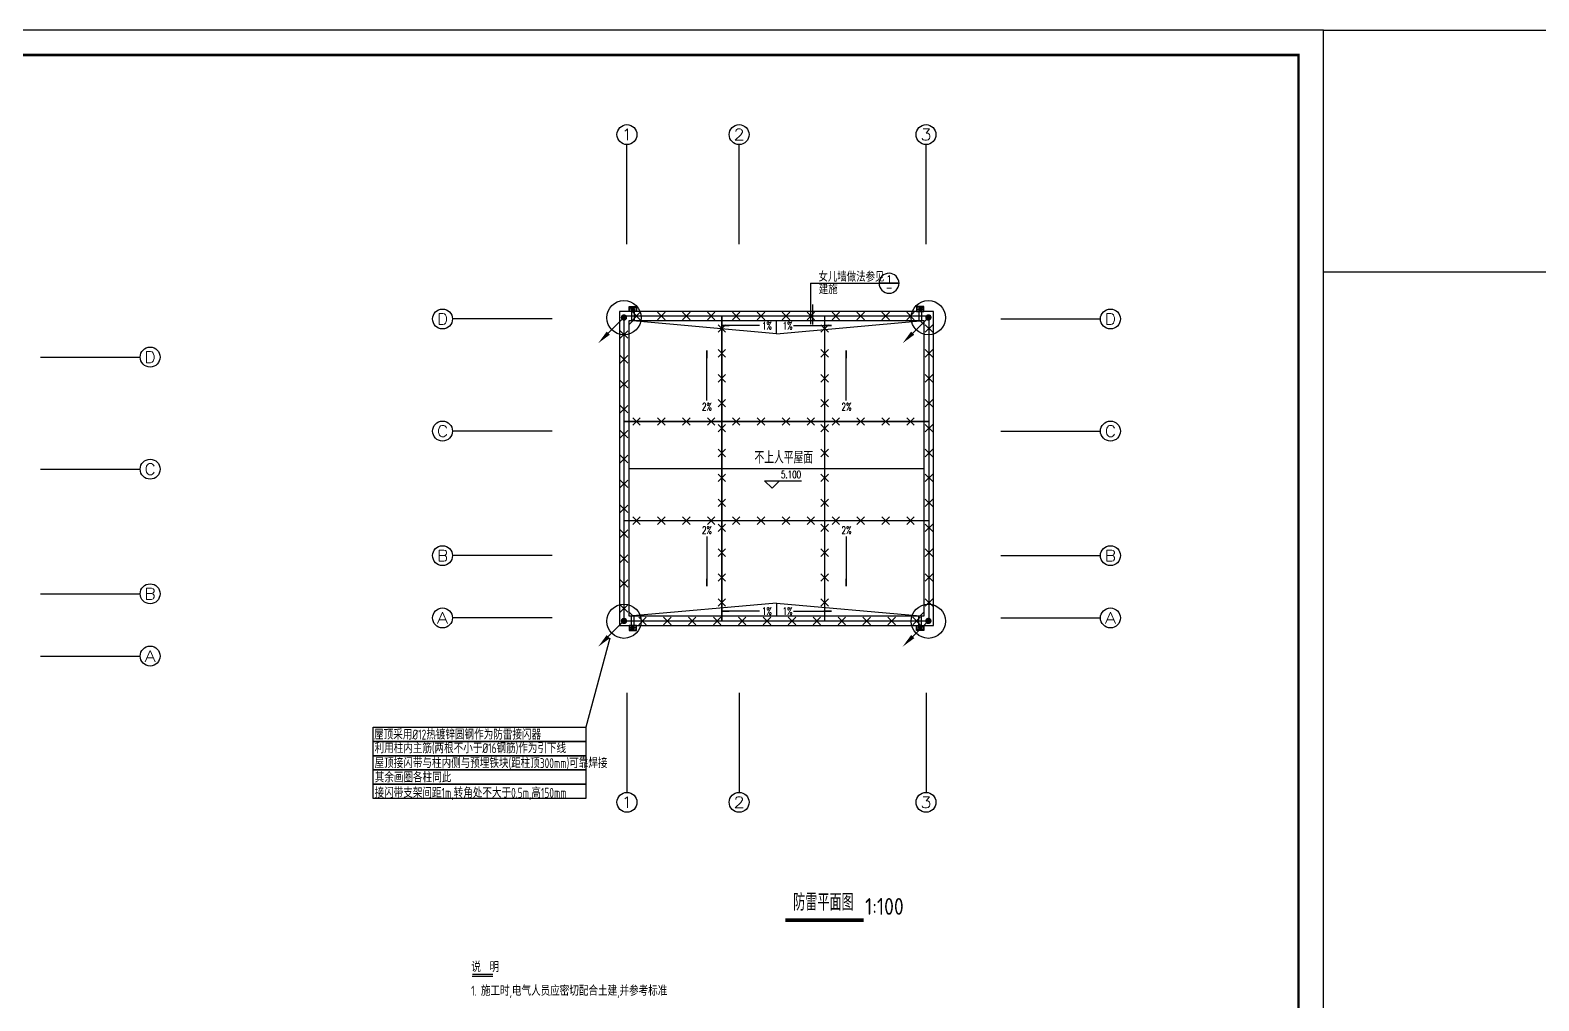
# Model space of a CAD drawing. Extents: x 5279878 to 5976284, y -275259 to -27697.
# Drawn here: x 5697884 to 5758421, y -231081 to -192120 of the extents above; entities that cross this region are included whole.
import ezdxf
from ezdxf.enums import TextEntityAlignment as Align

# ---------------------------------------------------------------- set-up
doc = ezdxf.new("R2010")
doc.units = 0
doc.header["$LTSCALE"] = 1000
doc.header["$MEASUREMENT"] = 0
doc.layers.get('0').update_dxf_attribs({"linetype": 'CONTINUOUS'})
for name, color, linetype in [('AXIS_TEXT', 7, 'CONTINUOUS'), ('DIM_SYMB', 3, 'CONTINUOUS'), ('DOTE', 252, 'CONTINUOUS'), ('LAYER1', 143, 'CONTINUOUS'), ('LWIRE', 4, 'CONTINUOUS'), ('PUB_TEXT', 7, 'CONTINUOUS'), ('PUB_TITLE', 4, 'CONTINUOUS'), ('WALL', 2, 'CONTINUOUS'), ('WINDOW', 4, 'CONTINUOUS'), ('WIRE-避雷', 4, 'CONTINUOUS'), ('建筑底图', 251, 'CONTINUOUS'), ('电信', 7, 'CONTINUOUS'), ('电气', 7, 'CONTINUOUS')]:
    doc.layers.add(name, color=color, linetype=linetype)
doc.styles.add('_HZTXT', font='txt.shx', dxfattribs={"width": 0.8, "bigfont": 'HZTXT.shx'})
doc.styles.add('_TCH_AXIS', font='COMPLEX', dxfattribs={"bigfont": 'GBCBIG'})
doc.styles.add('_TCH_DIM', font='SIMPLEX', dxfattribs={"bigfont": 'GBCBIG'})
doc.styles.add('COMP', font='COMPLEX', dxfattribs={"bigfont": 'hztxt'})
doc.styles.add('COMPLEX', font='COMPLEX')
doc.styles.add('sceie', font='sceie.shx', dxfattribs={"width": 0.7, "bigfont": 'sceic.shx'})
doc.styles.get("Standard").update_dxf_attribs({"font": 'GBENOR', "bigfont": 'GBCBIG'})

# ---------------------------------------------------------------- blocks, each defined once
blk = doc.blocks.new('$TelecSys$00000009')
for p, q in [((-0.5, 0.5), (0.5, -0.5)), ((0.5, 0.5), (-0.5, -0.5))]:
    blk.add_line(p, q)
blk = doc.blocks.new('$TelecSys$00000080')
for p, q in [((-0.7, -0.7), (0, 0)), ((0.104, 0.104), (0.104, 0.104)), ((-0.104, -0.104), (-0.104, -0.104))]:
    blk.add_line(p, q)
at = {"const_width": 0.142}
blk.add_lwpolyline([(0.071, 0, 1), (-0.071, 0, 1)], format="xyb", close=True, dxfattribs=at)
blk.add_solid([(-0.63, -0.77), (-0.77, -0.63), (-1.15, -1.15)])
at = {"width": 0.8, "flags": 9}
blk.add_attdef('A', (0, 0), '', height=0.00002, rotation=180, dxfattribs=at)
blk = doc.blocks.new('A$C05153518')
at = {"layer": 'LAYER1'}
h = blk.add_hatch(color=256, dxfattribs=at)
edge = h.paths.add_edge_path()
edge.add_ellipse((200, 200), major_axis=(77.8, 77.8), ratio=1, start_angle=315, end_angle=405, ccw=False)
edge.add_line((310, 200), (300, 200))
edge.add_ellipse((200, 200), major_axis=(-70.7, 70.7), ratio=1, start_angle=225, end_angle=315)
edge.add_line((200, 300), (200, 310))
edge = h.paths.add_edge_path()
edge.add_line((200, 310), (200, 300))
edge.add_ellipse((200, 200), major_axis=(70.7, 70.7), ratio=1, start_angle=45, end_angle=135)
edge.add_line((100, 200), (90, 200))
edge.add_ellipse((200, 200), major_axis=(-77.8, 77.8), ratio=1, start_angle=-45, end_angle=45, ccw=False)
edge = h.paths.add_edge_path()
edge.add_line((90, 200), (100, 200))
edge.add_ellipse((200, 200), major_axis=(-70.7, 70.7), ratio=1, start_angle=45, end_angle=135)
edge.add_line((200, 100), (200, 90))
edge.add_ellipse((200, 200), major_axis=(77.8, 77.8), ratio=1, start_angle=135, end_angle=225, ccw=False)
edge = h.paths.add_edge_path()
edge.add_line((300, 200), (310, 200))
edge.add_ellipse((200, 200), major_axis=(-77.8, 77.8), ratio=1, start_angle=135, end_angle=225, ccw=False)
edge.add_line((200, 90), (200, 100))
edge.add_ellipse((200, 200), major_axis=(70.7, 70.7), ratio=1, start_angle=225, end_angle=315)
h = blk.add_hatch(color=256, dxfattribs=at)
edge = h.paths.add_edge_path()
edge.add_ellipse((200, 200), major_axis=(77.8, 77.8), ratio=1, start_angle=315, end_angle=405, ccw=False)
edge.add_line((310, 200), (300, 200))
edge.add_ellipse((200, 200), major_axis=(-70.7, 70.7), ratio=1, start_angle=225, end_angle=315)
edge.add_line((200, 300), (200, 310))
edge = h.paths.add_edge_path()
edge.add_line((200, 310), (200, 300))
edge.add_ellipse((200, 200), major_axis=(70.7, 70.7), ratio=1, start_angle=45, end_angle=135)
edge.add_line((100, 200), (90, 200))
edge.add_ellipse((200, 200), major_axis=(-77.8, 77.8), ratio=1, start_angle=-45, end_angle=45, ccw=False)
edge = h.paths.add_edge_path()
edge.add_line((90, 200), (100, 200))
edge.add_ellipse((200, 200), major_axis=(-70.7, 70.7), ratio=1, start_angle=45, end_angle=135)
edge.add_line((200, 100), (200, 90))
edge.add_ellipse((200, 200), major_axis=(77.8, 77.8), ratio=1, start_angle=135, end_angle=225, ccw=False)
edge = h.paths.add_edge_path()
edge.add_line((300, 200), (310, 200))
edge.add_ellipse((200, 200), major_axis=(-77.8, 77.8), ratio=1, start_angle=135, end_angle=225, ccw=False)
edge.add_line((200, 90), (200, 100))
edge.add_ellipse((200, 200), major_axis=(70.7, 70.7), ratio=1, start_angle=225, end_angle=315)
at = {"layer": 'DOTE'}
for p, q in [((400, 200), (0, 200)), ((200, 400), (200, 0)), ((200, 400), (200, 0)), ((200, 400), (200, 0))]:
    blk.add_line(p, q, dxfattribs=at)
at = {"layer": 'LAYER1'}
for radius in [110, 110, 100, 100]:
    blk.add_circle((200, 200), radius, dxfattribs=at)
blk = doc.blocks.new('A$C395401BF')
at = {"layer": 'LAYER1', "xscale": -0.5, "yscale": 0.5, "zscale": 0.5, "rotation": 180}
blk.add_blockref('A$C05153518', (0, 200), dxfattribs=at)
blk = doc.blocks.new('_INDEX')
blk.add_line((-0.5, 0), (0.5, 0))
blk.add_circle((0, 0), 0.5)
at = {"style": 'COMP'}
for tag, width, p, p2 in [('1', 2.333333, (-0.17, 0.05), (0.17, 0.05)), ('-', 1.166667, (-0.17, -0.39), (0.17, -0.39))]:
    blk.add_attdef(tag, text='', height=0.34, dxfattribs=dict(at, width=width)).set_placement(p, p2, align=Align.FIT)
blk = doc.blocks.new('_AXISO')
blk.add_circle((0, 0), 0.5)
at = {"layer": 'AXIS_TEXT', "style": 'COMPLEX', "width": 1.041667}
blk.add_attdef('A', text='', height=0.56, dxfattribs=at).set_placement((-0.25, -0.28), (0.25, -0.28), align=Align.FIT)

msp = doc.modelspace()

# ---------------------------------------------------------------- linework, layer by layer
for centre in [(5721710.6, -203662.9), (5733925.7, -203662.9), (5721710.6, -215843.8), (5733925.7, -215843.8)]:
    msp.add_circle(centre, 687.3)
at = {"layer": 'DIM_SYMB', "const_width": 140}
msp.add_lwpolyline([(5728185, -227840.5), (5731328.8, -227840.5)], dxfattribs=at)
at = {"layer": 'PUB_TITLE', "color": 4}
msp.add_lwpolyline([(5665679.7, -251519.8), (5749779.7, -251519.8), (5749779.7, -192119.8), (5665679.7, -192119.8)], close=True, dxfattribs=at)
at = {"layer": 'PUB_TITLE', "color": 4, "const_width": 100}
msp.add_lwpolyline([(5668179.7, -250519.8), (5748779.7, -250519.8), (5748779.7, -193119.8), (5668179.7, -193119.8)], close=True, dxfattribs=at)
at = {"layer": 'WALL', "color": 1, "ltscale": 10}
msp.add_lwpolyline([(5749779.7, -192119.8), (5762511.4, -192119.8), (5762511.4, -201834.9), (5749779.7, -201834.9)], close=True, dxfattribs=at)
at = {"layer": 'WINDOW', "color": 0}
msp.add_line((5721143.6, -216525.3), (5720177.2, -220092.5), dxfattribs=at)
for points in [[(5711651.7, -220092.5), (5720177.2, -220092.5), (5720177.2, -220666.6), (5711651.7, -220666.6)], [(5711651.7, -220666.6), (5720177.2, -220666.6), (5720177.2, -221240.8), (5711651.7, -221240.8)], [(5711651.7, -221240.8), (5720177.2, -221240.8), (5720177.2, -221814.9), (5711651.7, -221814.9)], [(5711651.7, -221814.9), (5720177.2, -221814.9), (5720177.2, -222389.1), (5711651.7, -222389.1)], [(5711651.7, -222389.1), (5720177.2, -222389.1), (5720177.2, -222963.2), (5711651.7, -222963.2)]]:
    msp.add_lwpolyline(points, close=True, dxfattribs=at)
at = {"layer": 'WIRE-避雷', "const_width": 60}
msp.add_lwpolyline([(5721710.6, -215832.3), (5721710.6, -203592.3), (5733950.6, -203592.3), (5733950.6, -215832.3)], close=True, dxfattribs=at)
for points in [[(5725638.2, -203592.3), (5725638.2, -215832.3)], [(5729761.8, -203592.3), (5729761.8, -215832.3)], [(5721710.6, -207824.8), (5733950.6, -207824.8)], [(5721710.6, -211805.1), (5733950.6, -211805.1)]]:
    msp.add_lwpolyline(points, dxfattribs=at)
at = {"layer": '建筑底图'}
for p, q in [((5721830.6, -200712.3), (5721830.6, -196712.3)), ((5726330.6, -200712.3), (5726330.6, -196712.3)), ((5733830.6, -200712.3), (5733830.6, -196712.3)), ((5729192.3, -202277.9), (5732746.6, -202277.9)), ((5729192.3, -202277.9), (5729192.3, -203924.6)), ((5722023, -203286.1), (5721935.6, -203232.3)), ((5722165.6, -203312.3), (5721965.6, -203312.3)), ((5722015.6, -203312.3), (5722015.5, -203792.3)), ((5722115.6, -203312.3), (5722115.6, -203792.3)), ((5733495.6, -203312.3), (5733695.6, -203312.3)), ((5733545.6, -203312.3), (5733545.6, -203792.3)), ((5733638.2, -203286.1), (5733725.6, -203232.3)), ((5733645.6, -203312.3), (5733645.6, -203792.3)), ((5718830.6, -203712.3), (5714830.6, -203712.3)), ((5722065.6, -203792.3), (5721910.6, -203953.3)), ((5727830.6, -204307.8), (5722065.6, -203792.3)), ((5727830.6, -204307.8), (5733595.6, -203792.3)), ((5727830.6, -204307.8), (5727830.6, -203792.3)), ((5733595.6, -203792.3), (5733750.6, -203953.3)), ((5736830.6, -203712.3), (5740830.6, -203712.3)), ((5698297.2, -205241.9), (5702297.2, -205241.9)), ((5718830.6, -208212.3), (5714830.6, -208212.3)), ((5736830.6, -208212.3), (5740830.6, -208212.3)), ((5698297.2, -209741.9), (5702297.2, -209741.9)), ((5721910.6, -209712.3), (5733750.6, -209712.3)), ((5727653.2, -210505.6), (5727353.2, -210205.6)), ((5727353.2, -210205.6), (5728837.7, -210205.6)), ((5727653.2, -210505.6), (5727953.2, -210205.6)), ((5718830.6, -213212.3), (5714830.6, -213212.3)), ((5736830.6, -213212.3), (5740830.6, -213212.3)), ((5698297.2, -214741.9), (5702297.2, -214741.9)), ((5722065.6, -215632.3), (5721910.6, -215471.3)), ((5727830.6, -215116.8), (5722065.6, -215632.3)), ((5727830.6, -215116.8), (5733595.6, -215632.3)), ((5727830.6, -215116.8), (5727830.6, -215632.3)), ((5733595.6, -215632.3), (5733750.6, -215471.3)), ((5718830.6, -215712.3), (5714830.6, -215712.3)), ((5722165.6, -216112.3), (5721965.6, -216112.3)), ((5722015.6, -216112.3), (5722015.5, -215632.3)), ((5722115.6, -216112.3), (5722115.6, -215632.3)), ((5733495.6, -216112.3), (5733695.6, -216112.3)), ((5733545.6, -216112.3), (5733545.6, -215632.3)), ((5733645.6, -216112.3), (5733645.6, -215632.3)), ((5736830.6, -215712.3), (5740830.6, -215712.3)), ((5722023, -216138.5), (5721935.6, -216192.3)), ((5733638.2, -216138.5), (5733725.6, -216192.3)), ((5698297.2, -217241.9), (5702297.2, -217241.9)), ((5721830.6, -218712.3), (5721830.6, -222712.3)), ((5726330.6, -218712.3), (5726330.6, -222712.3)), ((5733830.6, -218712.3), (5733830.6, -222712.3))]:
    msp.add_line(p, q, dxfattribs=at)
for points in [[(5722215.6, -203412.3), (5721915.6, -203412.3), (5721915.6, -203212.3), (5722215.6, -203212.3)], [(5722195.6, -203392.3), (5721935.6, -203392.3), (5721935.6, -203232.3), (5722195.6, -203232.3)], [(5733445.6, -203412.3), (5733745.6, -203412.3), (5733745.6, -203212.3), (5733445.6, -203212.3)], [(5733465.6, -203392.3), (5733725.6, -203392.3), (5733725.6, -203232.3), (5733465.6, -203232.3)], [(5734130.6, -203412.3), (5721530.6, -203412.3), (5721530.6, -216012.3), (5734130.6, -216012.3)], [(5733750.6, -203792.3), (5721910.6, -203792.3), (5721910.6, -215632.3), (5733750.6, -215632.3)], [(5722215.6, -216012.3), (5721915.6, -216012.3), (5721915.6, -216212.3), (5722215.6, -216212.3)], [(5722195.6, -216032.3), (5721935.6, -216032.3), (5721935.6, -216192.3), (5722195.6, -216192.3)], [(5733445.6, -216012.3), (5733745.6, -216012.3), (5733745.6, -216212.3), (5733445.6, -216212.3)], [(5733465.6, -216032.3), (5733725.6, -216032.3), (5733725.6, -216192.3), (5733465.6, -216192.3)]]:
    msp.add_lwpolyline(points, close=True, dxfattribs=at)
for points in [[(5729285.4, -203930), (5729285.4, -203136.4)], [(5727147.1, -203980.7), (5725625.3, -203980.7), (5725925.3, -203980.7)], [(5728514.1, -203980.7), (5730035.8, -203980.7), (5729735.8, -203980.7)], [(5725031.3, -206979.4), (5725031.3, -204982.6), (5725031.3, -205282.6)], [(5730629.9, -206979.4), (5730629.9, -204982.6), (5730629.9, -205282.6)], [(5725031.3, -212445.2), (5725031.3, -214442), (5725031.3, -214142)], [(5730629.9, -212445.2), (5730629.9, -214442), (5730629.9, -214142)], [(5727147.1, -215444), (5725625.3, -215444), (5725925.3, -215444)], [(5728514.1, -215444), (5730035.8, -215444), (5729735.8, -215444)]]:
    msp.add_lwpolyline(points, dxfattribs=at)
for centre in [(5722065.6, -203312.3), (5733595.6, -203312.3), (5722065.6, -216112.3), (5733595.6, -216112.3)]:
    msp.add_circle(centre, 50, dxfattribs=at)
at = {"layer": '电气'}
msp.add_line((5715619.4, -230092.3), (5716450, -230092.3), dxfattribs=at)
at = {"layer": '电气', "const_width": 48}
msp.add_lwpolyline([(5715619.4, -230016.3), (5716450.6, -230016.3)], dxfattribs=at)

# ---------------------------------------------------------------- block references
at = {"layer": 'LWIRE', "xscale": 900, "yscale": 900, "zscale": 900}
for p in [(5721710.6, -203651.4), (5733925.7, -203651.4), (5721710.6, -215832.3), (5733925.7, -215832.3)]:
    msp.add_blockref('$TelecSys$00000080', p, dxfattribs=at)
at = {"layer": 'LWIRE', "color": 0, "xscale": 300, "yscale": 300, "zscale": 300}
for p in [(5722210.6, -203592.3), (5723210.6, -203592.3), (5724210.6, -203592.3), (5725210.6, -203592.3), (5726210.6, -203592.3), (5727210.6, -203592.3), (5728210.6, -203592.3), (5729210.6, -203592.3), (5730210.6, -203592.3), (5731210.6, -203592.3), (5732210.6, -203592.3), (5733210.6, -203592.3), (5722210.6, -207824.8), (5723210.6, -207824.8), (5724210.6, -207824.8), (5725210.6, -207824.8), (5726210.6, -207824.8), (5727210.6, -207824.8), (5728210.6, -207824.8), (5729210.6, -207824.8), (5730210.6, -207824.8), (5731210.6, -207824.8), (5732210.6, -207824.8), (5733210.6, -207824.8), (5722210.6, -211805.1), (5723210.6, -211805.1), (5724210.6, -211805.1), (5725210.6, -211805.1), (5726210.6, -211805.1), (5727210.6, -211805.1), (5728210.6, -211805.1), (5729210.6, -211805.1), (5730210.6, -211805.1), (5731210.6, -211805.1), (5732210.6, -211805.1), (5733210.6, -211805.1)]:
    msp.add_blockref('$TelecSys$00000009', p, dxfattribs=at)
for p, rotation in [((5725638.2, -204092.3), 270), ((5729761.8, -204092.3), 270), ((5733950.6, -204092.3), 270), ((5721710.6, -204332.3), 90), ((5721710.6, -205332.3), 90), ((5725638.2, -205092.3), 270), ((5729761.8, -205092.3), 270), ((5733950.6, -205092.3), 270), ((5721710.6, -206332.3), 90), ((5725638.2, -206092.3), 270), ((5729761.8, -206092.3), 270), ((5733950.6, -206092.3), 270), ((5725638.2, -207092.3), 270), ((5729761.8, -207092.3), 270), ((5733950.6, -207092.3), 270), ((5721710.6, -207332.3), 90), ((5721710.6, -208332.3), 90), ((5725638.2, -208092.3), 270), ((5729761.8, -208092.3), 270), ((5733950.6, -208092.3), 270), ((5721710.6, -209332.3), 90), ((5725638.2, -209092.3), 270), ((5729761.8, -209092.3), 270), ((5733950.6, -209092.3), 270), ((5725638.2, -210092.3), 270), ((5729761.8, -210092.3), 270), ((5733950.6, -210092.3), 270), ((5721710.6, -210332.3), 90), ((5721710.6, -211332.3), 90), ((5725638.2, -211092.3), 270), ((5729761.8, -211092.3), 270), ((5733950.6, -211092.3), 270), ((5721710.6, -212332.3), 90), ((5725638.2, -212092.3), 270), ((5729761.8, -212092.3), 270), ((5733950.6, -212092.3), 270), ((5725638.2, -213092.3), 270), ((5729761.8, -213092.3), 270), ((5733950.6, -213092.3), 270), ((5721710.6, -213332.3), 90), ((5721710.6, -214332.3), 90), ((5725638.2, -214092.3), 270), ((5729761.8, -214092.3), 270), ((5733950.6, -214092.3), 270), ((5721710.6, -215332.3), 90), ((5725638.2, -215092.3), 270), ((5729761.8, -215092.3), 270), ((5733950.6, -215092.3), 270), ((5722450.6, -215832.3), 180), ((5723450.6, -215832.3), 180), ((5724450.6, -215832.3), 180), ((5725450.6, -215832.3), 180), ((5726450.6, -215832.3), 180), ((5727450.6, -215832.3), 180), ((5728450.6, -215832.3), 180), ((5729450.6, -215832.3), 180), ((5730450.6, -215832.3), 180), ((5731450.6, -215832.3), 180), ((5732450.6, -215832.3), 180), ((5733450.6, -215832.3), 180)]:
    msp.add_blockref('$TelecSys$00000009', p, dxfattribs=dict(at, rotation=rotation))
at = {"layer": '建筑底图'}
ref = msp.add_blockref('_AXISO', (5721830.6, -196312.3), dxfattribs=dict(at, xscale=800, yscale=800, zscale=800))
ref.add_attrib('A', '1', dxfattribs={"layer": 'AXIS_TEXT', "color": 0, "height": 452.5, "style": '_TCH_AXIS', "width": 2.333333}).set_placement((5721604.3, -196538.6), (5722056.9, -196538.6), align=Align.FIT)
ref = msp.add_blockref('_AXISO', (5726330.6, -196312.3), dxfattribs=dict(at, xscale=800, yscale=800, zscale=800))
ref.add_attrib('A', '2', dxfattribs={"layer": 'AXIS_TEXT', "color": 0, "height": 452.5, "style": '_TCH_AXIS', "width": 1.5}).set_placement((5726104.3, -196538.6), (5726556.9, -196538.6), align=Align.FIT)
ref = msp.add_blockref('_AXISO', (5733830.6, -196312.3), dxfattribs=dict(at, xscale=800, yscale=800, zscale=800))
ref.add_attrib('A', '3', dxfattribs={"layer": 'AXIS_TEXT', "color": 0, "height": 452.5, "style": '_TCH_AXIS', "width": 1.5}).set_placement((5733604.3, -196538.6), (5734056.9, -196538.6), align=Align.FIT)
ref = msp.add_blockref('_INDEX', (5732346.6, -202277.9), dxfattribs=dict(at, xscale=-800, yscale=800, zscale=800))
ref.add_attrib('1', '1', dxfattribs={"layer": '0', "height": 272, "style": 'COMP', "width": 2.333333}).set_placement((5732210.6, -202237.9), (5732482.6, -202237.9), align=Align.FIT)
ref.add_attrib('-', '-', dxfattribs={"layer": '0', "height": 272, "style": 'COMP', "width": 1.166667}).set_placement((5732210.6, -202589.9), (5732482.6, -202589.9), align=Align.FIT)
ref = msp.add_blockref('_AXISO', (5714430.6, -203712.3), dxfattribs=dict(at, xscale=800, yscale=800, zscale=800))
ref.add_attrib('A', 'D', dxfattribs={"layer": 'AXIS_TEXT', "color": 0, "height": 452.5, "style": '_TCH_AXIS', "width": 1.235294}).set_placement((5714204.3, -203938.6), (5714656.9, -203938.6), align=Align.FIT)
at = {"layer": '建筑底图', "extrusion": (0, 0, -1), "xscale": -1, "zscale": -1}
msp.add_blockref('A$C395401BF', (-5721965.6, -203412.3), dxfattribs=at)
at = {"layer": '建筑底图', "extrusion": (0, 0, -1), "zscale": -1}
msp.add_blockref('A$C395401BF', (-5733695.6, -203412.3), dxfattribs=at)
at = {"layer": '建筑底图'}
ref = msp.add_blockref('_AXISO', (5741230.6, -203712.3), dxfattribs=dict(at, xscale=800, yscale=800, zscale=800))
ref.add_attrib('A', 'D', dxfattribs={"layer": 'AXIS_TEXT', "color": 0, "height": 452.5, "style": '_TCH_AXIS', "width": 1.235294}).set_placement((5741004.3, -203938.6), (5741456.9, -203938.6), align=Align.FIT)
ref = msp.add_blockref('_AXISO', (5702697.2, -205241.9), dxfattribs=dict(at, xscale=800, yscale=800, zscale=800))
ref.add_attrib('A', 'D', dxfattribs={"layer": 'AXIS_TEXT', "color": 0, "height": 452.5, "style": '_TCH_AXIS', "width": 1.235294}).set_placement((5702470.9, -205468.2), (5702923.5, -205468.2), align=Align.FIT)
ref = msp.add_blockref('_AXISO', (5714430.6, -208212.3), dxfattribs=dict(at, xscale=800, yscale=800, zscale=800))
ref.add_attrib('A', 'C', dxfattribs={"layer": 'AXIS_TEXT', "color": 0, "height": 452.5, "style": '_TCH_AXIS', "width": 1.4}).set_placement((5714204.3, -208438.6), (5714656.9, -208438.6), align=Align.FIT)
ref = msp.add_blockref('_AXISO', (5741230.6, -208212.3), dxfattribs=dict(at, xscale=800, yscale=800, zscale=800))
ref.add_attrib('A', 'C', dxfattribs={"layer": 'AXIS_TEXT', "color": 0, "height": 452.5, "style": '_TCH_AXIS', "width": 1.4}).set_placement((5741004.3, -208438.6), (5741456.9, -208438.6), align=Align.FIT)
ref = msp.add_blockref('_AXISO', (5702697.2, -209741.9), dxfattribs=dict(at, xscale=800, yscale=800, zscale=800))
ref.add_attrib('A', 'C', dxfattribs={"layer": 'AXIS_TEXT', "color": 0, "height": 452.5, "style": '_TCH_AXIS', "width": 1.4}).set_placement((5702470.9, -209968.2), (5702923.5, -209968.2), align=Align.FIT)
ref = msp.add_blockref('_AXISO', (5714430.6, -213212.3), dxfattribs=dict(at, xscale=800, yscale=800, zscale=800))
ref.add_attrib('A', 'B', dxfattribs={"layer": 'AXIS_TEXT', "color": 0, "height": 452.5, "style": '_TCH_AXIS', "width": 1.235294}).set_placement((5714204.3, -213438.6), (5714656.9, -213438.6), align=Align.FIT)
ref = msp.add_blockref('_AXISO', (5741230.6, -213212.3), dxfattribs=dict(at, xscale=800, yscale=800, zscale=800))
ref.add_attrib('A', 'B', dxfattribs={"layer": 'AXIS_TEXT', "color": 0, "height": 452.5, "style": '_TCH_AXIS', "width": 1.235294}).set_placement((5741004.3, -213438.6), (5741456.9, -213438.6), align=Align.FIT)
ref = msp.add_blockref('_AXISO', (5702697.2, -214741.9), dxfattribs=dict(at, xscale=800, yscale=800, zscale=800))
ref.add_attrib('A', 'B', dxfattribs={"layer": 'AXIS_TEXT', "color": 0, "height": 452.5, "style": '_TCH_AXIS', "width": 1.235294}).set_placement((5702470.9, -214968.2), (5702923.5, -214968.2), align=Align.FIT)
ref = msp.add_blockref('_AXISO', (5714430.6, -215712.3), dxfattribs=dict(at, xscale=800, yscale=800, zscale=800))
ref.add_attrib('A', 'A', dxfattribs={"layer": 'AXIS_TEXT', "color": 0, "height": 452.5, "style": '_TCH_AXIS', "width": 1.166667}).set_placement((5714204.3, -215938.6), (5714656.9, -215938.6), align=Align.FIT)
ref = msp.add_blockref('_AXISO', (5741230.6, -215712.3), dxfattribs=dict(at, xscale=800, yscale=800, zscale=800))
ref.add_attrib('A', 'A', dxfattribs={"layer": 'AXIS_TEXT', "color": 0, "height": 452.5, "style": '_TCH_AXIS', "width": 1.166667}).set_placement((5741004.3, -215938.6), (5741456.9, -215938.6), align=Align.FIT)
at = {"layer": '建筑底图', "extrusion": (0, 0, -1), "zscale": -1, "rotation": 180}
msp.add_blockref('A$C395401BF', (-5721965.6, -216012.3), dxfattribs=at)
at = {"layer": '建筑底图', "extrusion": (0, 0, -1), "xscale": -1, "zscale": -1, "rotation": 180}
msp.add_blockref('A$C395401BF', (-5733695.6, -216012.3), dxfattribs=at)
at = {"layer": '建筑底图'}
ref = msp.add_blockref('_AXISO', (5702697.2, -217241.9), dxfattribs=dict(at, xscale=800, yscale=800, zscale=800))
ref.add_attrib('A', 'A', dxfattribs={"layer": 'AXIS_TEXT', "color": 0, "height": 452.5, "style": '_TCH_AXIS', "width": 1.166667}).set_placement((5702470.9, -217468.2), (5702923.5, -217468.2), align=Align.FIT)
ref = msp.add_blockref('_AXISO', (5721830.6, -223112.3), dxfattribs=dict(at, xscale=800, yscale=800, zscale=800))
ref.add_attrib('A', '1', dxfattribs={"layer": 'AXIS_TEXT', "color": 0, "height": 452.5, "style": '_TCH_AXIS', "width": 2.333333}).set_placement((5721604.3, -223338.6), (5722056.9, -223338.6), align=Align.FIT)
ref = msp.add_blockref('_AXISO', (5726330.6, -223112.3), dxfattribs=dict(at, xscale=800, yscale=800, zscale=800))
ref.add_attrib('A', '2', dxfattribs={"layer": 'AXIS_TEXT', "color": 0, "height": 452.5, "style": '_TCH_AXIS', "width": 1.5}).set_placement((5726104.3, -223338.6), (5726556.9, -223338.6), align=Align.FIT)
ref = msp.add_blockref('_AXISO', (5733830.6, -223112.3), dxfattribs=dict(at, xscale=800, yscale=800, zscale=800))
ref.add_attrib('A', '3', dxfattribs={"layer": 'AXIS_TEXT', "color": 0, "height": 452.5, "style": '_TCH_AXIS', "width": 1.5}).set_placement((5733604.3, -223338.6), (5734056.9, -223338.6), align=Align.FIT)

# ---------------------------------------------------------------- texts
at = {"layer": 'PUB_TEXT'}
for s, p in [('防雷平面图', (5728498.8, -227458)), ('1:100', (5731385, -227629.1))]:
    msp.add_text(s, height=675.18, dxfattribs=at).set_placement(p)
at = {"layer": '建筑底图'}
for s, height, style, width, p in [('女儿墙做法参见', 350, '_HZTXT', 0.8, (5729515.9, -202210.8)), ('建施', 350, '_HZTXT', 0.8, (5729528.6, -202711.1)), ('1%', 297.5, '_TCH_DIM', 0.705882, (5727247.2, -204129.4)), ('1%', 297.5, '_TCH_DIM', 0.705882, (5728074, -204129.4)), ('2%', 297.5, '_TCH_DIM', 0.705882, (5724841.3, -207381.9)), ('2%', 297.5, '_TCH_DIM', 0.705882, (5730439.9, -207381.9)), ('不上人平屋面', 490.23, '_HZTXT', 0.8, (5726946.6, -209516.9)), ('5.100', 297.5, '_TCH_DIM', 0.705882, (5728007.7, -210100.6)), ('2%', 297.5, '_TCH_DIM', 0.705882, (5724841.3, -212340.2)), ('2%', 297.5, '_TCH_DIM', 0.705882, (5730439.9, -212340.2)), ('1%', 297.5, '_TCH_DIM', 0.705882, (5727247.2, -215592.7)), ('1%', 297.5, '_TCH_DIM', 0.705882, (5728074, -215592.7))]:
    msp.add_text(s, height=height, dxfattribs=dict(at, style=style, width=width)).set_placement(p)
at = {"layer": '电信', "color": 7, "style": 'sceie', "width": 0.8}
for s, p in [('屋顶采用%%c12热镀锌圆钢作为防雷接闪器', (5711684, -220594)), ('利用柱内主筋(两根不小于%%C16钢筋)作为引下线', (5711703.1, -221140.5)), ('屋顶接闪带与柱内侧与预埋铁块(距柱顶300mm)可靠焊接', (5711703.1, -221740.4)), ('其余画圈各柱同此', (5711710.3, -222313.7)), ('接闪带支架间距1m,转角处不大于0.5m,高150mm', (5711703.1, -222931.4)), ('说  明', (5715588, -229921.6)), ('1. 施工时,电气人员应密切配合土建,并参考标准', (5715578, -230877.4))]:
    msp.add_text(s, height=400, dxfattribs=at).set_placement(p)

doc.saveas('drawing.dxf')
